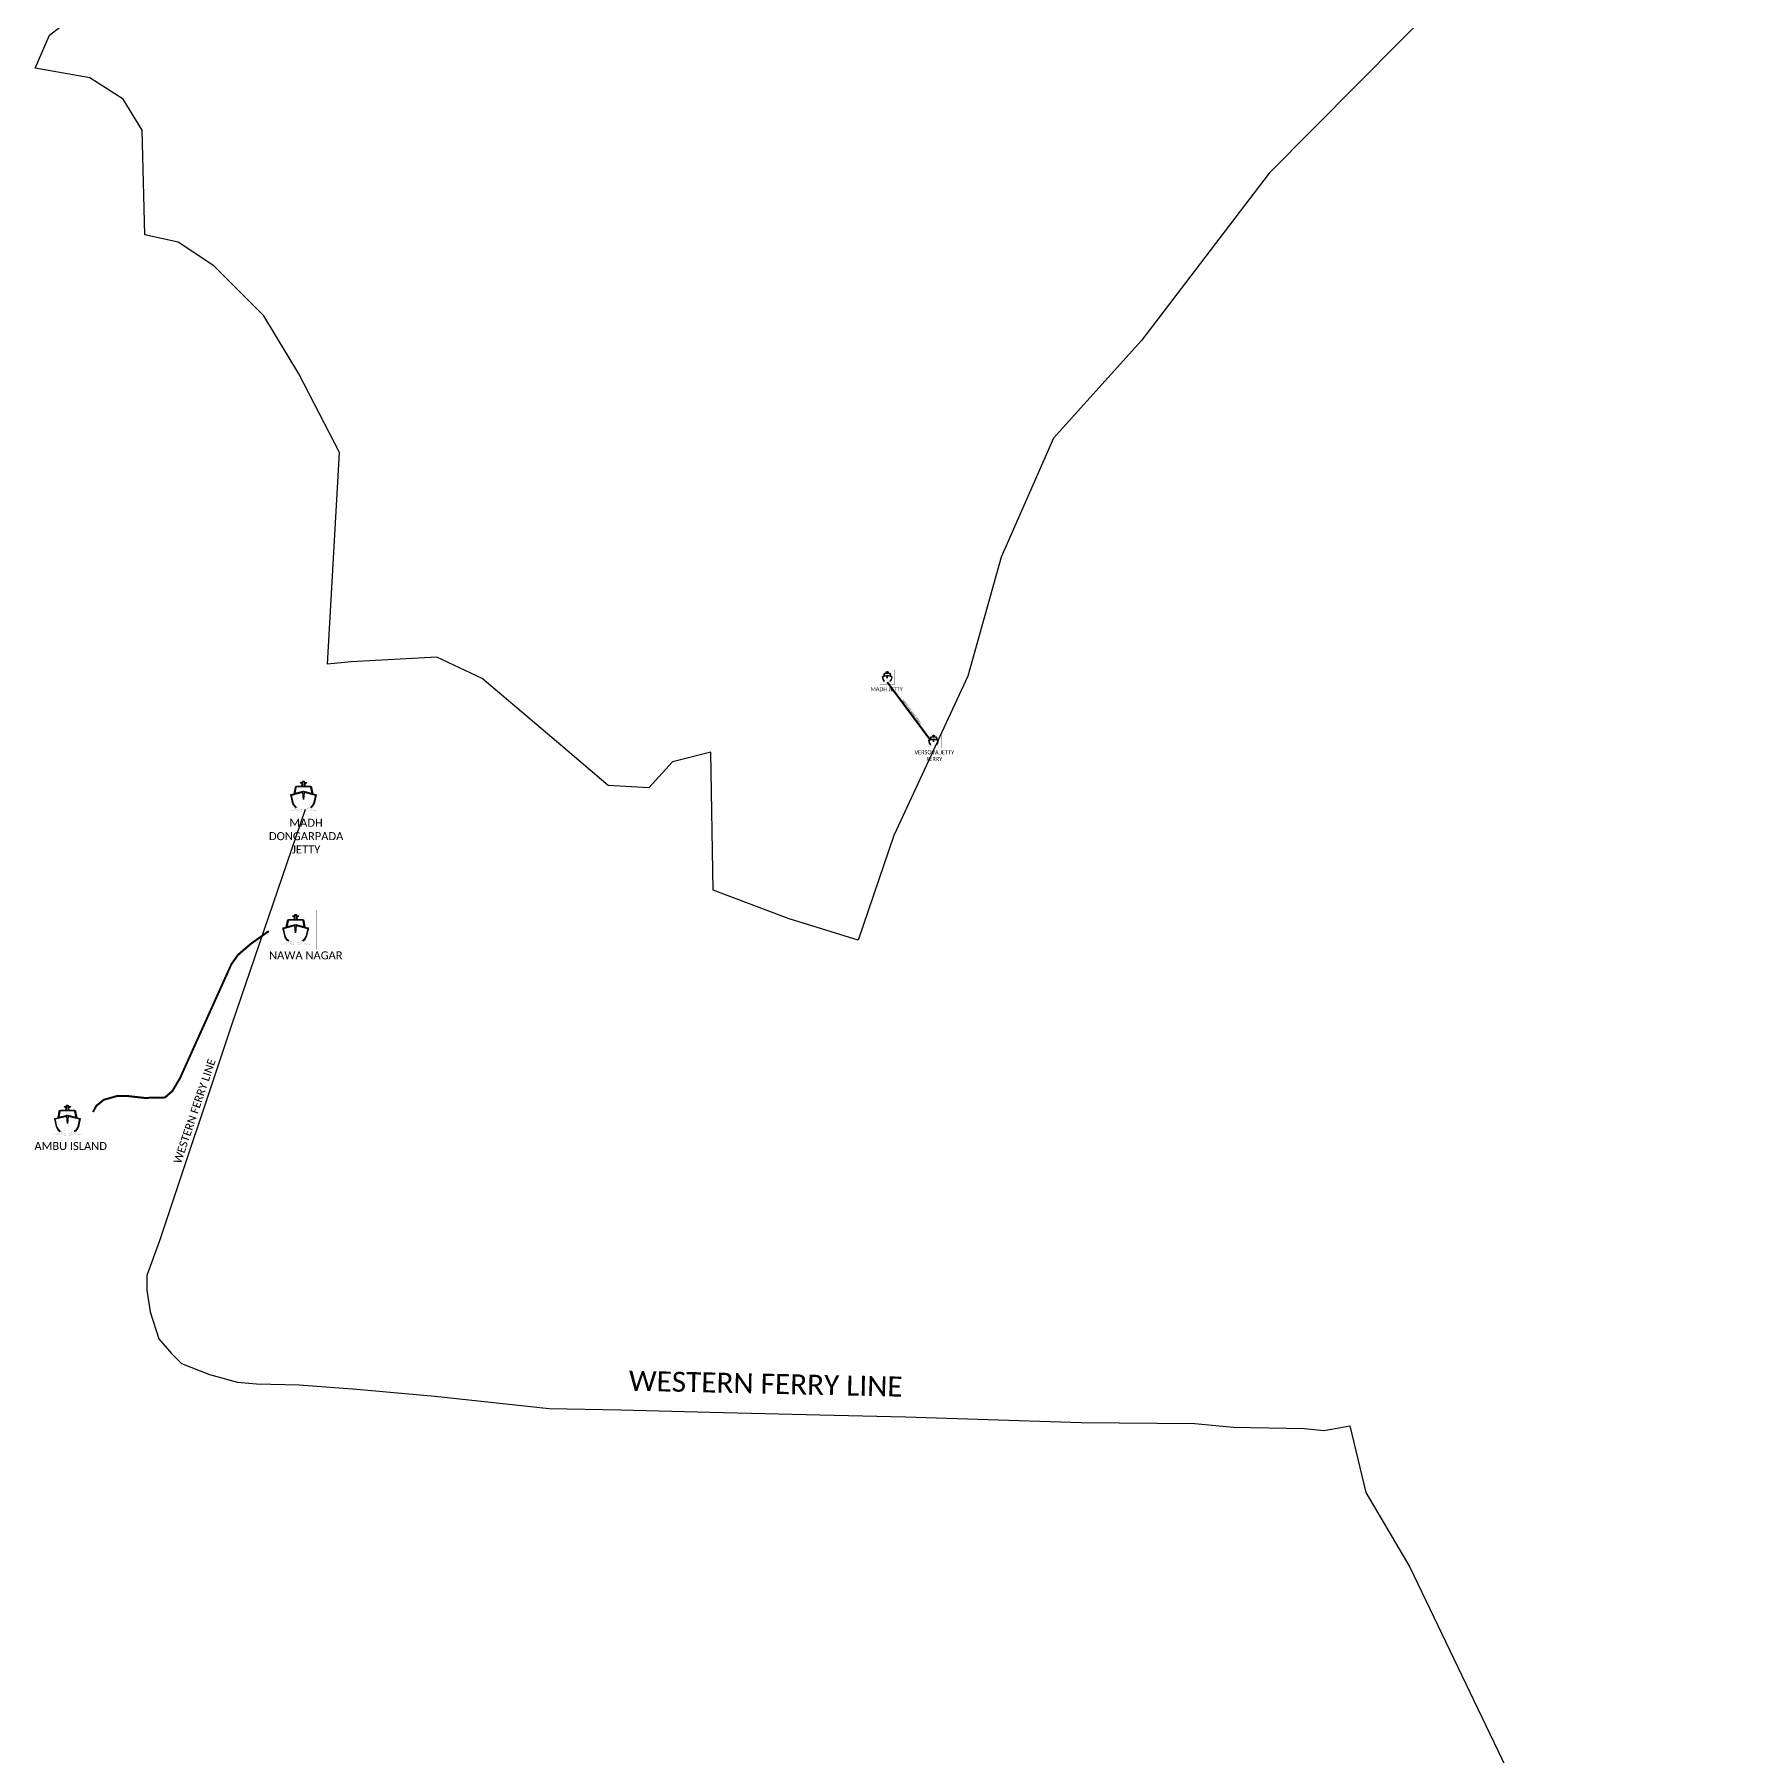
# Model space of a CAD drawing. Header units: metres. Extents: x 266585 to 279238, y 2093914 to 2128486.
# Drawn here: x 266696 to 270961, y 2115576 to 2119879 of the extents above; entities that cross this region are included whole.
import ezdxf

# ---------------------------------------------------------------- set-up
doc = ezdxf.new("R2010")
doc.units = ezdxf.units.M
doc.linetypes.add('DASHED2', pattern=[0.375, 0.25, -0.125])
doc.linetypes.add('HIDDEN', pattern=[0.375, 0.25, -0.125])
for name, color, linetype in [('FERRY', 14, 'Continuous'), ('FERRY ROUTE', 5, 'Continuous'), ('FERRY ROUTE TEXT', 7, 'Continuous'), ('JETTY TEXT', 7, 'Continuous'), ('village', 3, 'Continuous')]:
    doc.layers.add(name, color=color, linetype=linetype)
doc.styles.get("Standard").update_dxf_attribs({"font": 'calibri.ttf'})
doc.linetypes.add('FENCELINE2', pattern='A,6.35,-2.54,[132,ltypeshp.shx,S=2.54,R=0,X=-2.54,Y=0],-2.54,25.4', length=36.83)

# ---------------------------------------------------------------- blocks, each defined once
blk = doc.blocks.new('TUYJYHJ')
h = blk.add_hatch(color=256)
h.dxf.hatch_style = 1
h.paths.add_polyline_path([(-17427, 33760, 0.3927863), (-17566, 33889), (-18045, 33889), (-18075, 34080), (-17901, 34205), (-17918, 34237), (-18098, 34237), (-18112, 34354), (-18272, 34355), (-18285, 34236), (-18465, 34234), (-18482, 34202), (-18306, 34078), (-18333, 33889), (-18821, 33889, 0.3808527), (-18952, 33762), (-19066, 33168), (-19383, 33085), (-19217, 32340, 0.1416171), (-18869, 31851, 0.0136089), (-18837, 31886, -0.1415696), (-19171, 32353), (-19326, 33051), (-18254, 33330), (-18191, 32633), (-18127, 33330), (-17055, 33051), (-17210, 32353, -0.1421711), (-17546, 31885, 0.0134174), (-17514, 31849, 0.1421217), (-17165, 32340), (-16999, 33085), (-17315, 33168)])
h.paths.add_polyline_path([(-17377, 33184), (-18191, 33396), (-19003, 33184), (-18894, 33755, -0.3875835), (-18819, 33831), (-17566, 33831, -0.4030462), (-17485, 33753)], flags=16)
h.paths.add_polyline_path([(-17522, 33276), (-18153, 33444, 0.1099752), (-18246, 33444), (-18863, 33280, -0.3953326), (-18920, 33345), (-18859, 33724, -0.2949015), (-18804, 33783), (-17594, 33782, -0.3365152), (-17524, 33736), (-17447, 33341, -0.3840616)], flags=0)
h.paths.add_polyline_path([(-18093, 33889), (-18286, 33889), (-18255, 34100), (-18379, 34188), (-18243, 34190), (-18230, 34308), (-18154, 34307), (-18140, 34190), (-18003, 34190), (-18126, 34101)], flags=16)
at = {"const_width": 10}
blk.add_lwpolyline([(-20070, 34743), (-16263, 34743), (-16263, 31059), (-20070, 31059)], close=True, dxfattribs=at)
at = {"flags": 128}
for points in [[(-18869, 31851, -0.1416171), (-19217, 32340), (-19383, 33085), (-19066, 33168), (-18952, 33762, -0.3808527), (-18821, 33889), (-18333, 33889), (-18306, 34078), (-18482, 34202), (-18465, 34234), (-18285, 34236), (-18272, 34355), (-18112, 34354), (-18112, 34354), (-18098, 34237), (-17918, 34237), (-17901, 34205), (-18075, 34080), (-18045, 33889), (-17565, 33889), (-17565, 33889, -0.3919775), (-17427, 33760), (-17315, 33168), (-16999, 33085), (-17165, 32340, -0.1421217), (-17514, 31849)], [(-18837, 31886, -0.1415696), (-19171, 32353), (-19326, 33051), (-18254, 33330)], [(-17377, 33184), (-17485, 33753, 0.4019781), (-17565, 33831), (-18819, 33831, 0.3875835), (-18894, 33755), (-19003, 33184)], [(-18127, 33330), (-17055, 33051), (-17210, 32353, -0.1421711), (-17546, 31885)]]:
    blk.add_lwpolyline(points, format="xyb", dxfattribs=at)
for points in [[(-18286, 33889), (-18255, 34100), (-18379, 34188), (-18243, 34190), (-18230, 34308), (-18154, 34307), (-18140, 34190), (-18003, 34190), (-18126, 34101), (-18093, 33889)], [(-19003, 33184), (-18191, 33396), (-17377, 33184)], [(-18093, 33889), (-18286, 33889)], [(-18127, 33330), (-18191, 32633), (-18254, 33330)]]:
    blk.add_lwpolyline(points, dxfattribs=at)
at = {"const_width": 10, "flags": 128}
blk.add_lwpolyline([(-17594, 33782, -0.3365152), (-17524, 33736), (-17447, 33341, -0.3840616), (-17522, 33276), (-18153, 33444, 0.1099752), (-18246, 33444), (-18863, 33280, -0.3953326), (-18920, 33345), (-18859, 33724, -0.2949015), (-18804, 33783)], format="xyb", close=True, dxfattribs=at)
at = {"const_width": 10}
blk.add_lwpolyline([(-19531, 31574, 0.2463985), (-18801, 31932, 0.4206168), (-17584, 31932, 0.244555), (-16847, 31572, -0.2283367), (-17585, 31739, -0.420789), (-18798, 31742, -0.2663096)], format="xyb", close=True, dxfattribs=at)

msp = doc.modelspace()

# ---------------------------------------------------------------- linework, layer by layer
at = {"layer": 'FERRY ROUTE', "linetype": 'DASHED2', "ltscale": 100, "const_width": 5}
for points in [[(268826.5, 2118261), (268933.7, 2118116.9)], [(266842, 2117186.7), (266850.1, 2117201.9), (266868.8, 2117217.1), (266901.5, 2117226.4), (266929.6, 2117226.4), (266970.4, 2117221.8), (267021.8, 2117222.9), (267040.5, 2117239.3), (267059.2, 2117270.8), (267187.7, 2117555.8), (267204.1, 2117579.1), (267236.8, 2117607.2), (267281.2, 2117638.7)]]:
    msp.add_lwpolyline(points, dxfattribs=at)
at = {"layer": 'FERRY ROUTE', "linetype": 'FENCELINE2', "ltscale": 10}
msp.add_lwpolyline([(267372, 2117942.3), (267187.8, 2117403.8), (267008, 2116864.3), (266976.2, 2116777.8), (266976.3, 2116741.7), (266984.8, 2116686.9), (267006.5, 2116619.9), (267037.9, 2116583.2), (267063.2, 2116557.8), (267133.1, 2116530.5), (267203.1, 2116511.7), (267250.6, 2116507.5), (267357, 2116504.5), (267501, 2116493.9), (267696, 2116476.2), (267982.1, 2116445.6), (268160.9, 2116442.3), (268383.1, 2116436.9), (268658.1, 2116430.1), (268872.5, 2116424.8), (269311.4, 2116410.6), (269595.4, 2116407.9), (269691.1, 2116399.4), (269868.2, 2116396), (269918.6, 2116391), (269982.6, 2116402.1), (270022.8, 2116236), (270132.5, 2116049.2), (270961.3, 2114322.8)], dxfattribs=at)
at = {"layer": 'village', "color": 3}
msp.add_polyline3d([(270441.2, 2120199.1, 0), (269781.1, 2119533, 0), (269461.8, 2119114.3, 0), (269241.7, 2118870.5, 0), (269110.9, 2118573.2, 0), (269027.6, 2118275.8, 0), (268843.3, 2117877.3, 0), (268754.1, 2117615.7, 0), (268581.6, 2117669.2, 0), (268391.3, 2117740.6, 0), (268385.4, 2118085.5, 0), (268290.2, 2118061.7, 0), (268230.7, 2117996.3, 0), (268129.6, 2118002.2, 0), (268010.7, 2118103.3, 0), (267814.4, 2118269.9, 0), (267701.4, 2118323.4, 0), (267487.3, 2118311.5, 0), (267427.9, 2118305.5, 0), (267457.6, 2118834.8, 0), (267356.5, 2119031.1, 0), (267268.5, 2119176.2, 0), (267143.6, 2119301.1, 0), (267054.4, 2119360.5, 0), (266971.1, 2119378.4, 0), (266965.2, 2119640, 0), (266917.6, 2119717.4, 0), (266834.4, 2119770.9, 0), (266697.6, 2119794.7, 0), (266733.3, 2119877.9, 0), (266810.6, 2119937.4, 0)], dxfattribs=at)

# ---------------------------------------------------------------- block references
at = {"layer": 'FERRY'}
for p, xscale, yscale, zscale in [((269006.3, 2117947.9), 0.009884190465333027, 0.009884190465333027, 0.009884190465333027), ((269122.1, 2117789), 0.009884190465333027, 0.009884190465333027, 0.009884190465333027), ((267852.9, 2117097.5), 0.0266638455042826, 0.0266638455042826, 0.0266638455042826), ((267833.3, 2116764.3), 0.0266638455042826, 0.0266638455042826, 0.0266638455042826), ((267263.1, 2116287.9), 0.0266638455042826, 0.0266638455042826, 0.0266638455042826)]:
    msp.add_blockref('TUYJYHJ', p, dxfattribs=dict(at, xscale=xscale, yscale=yscale, zscale=zscale))

# ---------------------------------------------------------------- texts
at = {"layer": 'FERRY ROUTE TEXT', "insert": (268839.9, 2118254.6), "char_height": 5, "attachment_point": 1, "rotation": 306.6239}
msp.add_mtext_dynamic_manual_height_columns('\\pxqc;{\\fCalibri|b0|i0|c0|p34;MADH VERSOVA FERRY}', width=165.278, gutter_width=1, heights=[55.1], dxfattribs=at)
at = {"layer": 'FERRY ROUTE TEXT', "linetype": 'HIDDEN', "ltscale": 3, "attachment_point": 1}
for insert, char_height, rotation in [((267042.5, 2117062.2), 20, 71.3993), ((268181.4, 2116540.2), 50, 358.7465)]:
    msp.add_mtext_dynamic_manual_height_columns('WESTERN FERRY LINE', width=1410.943, gutter_width=1, heights=[0], dxfattribs=dict(at, insert=insert, char_height=char_height, rotation=rotation))
at = {"layer": 'JETTY TEXT', "attachment_point": 1}
for s, width, heights, insert, char_height in [('\\pxqc;{\\fCalibri|b0|i0|c0|p34;MADH JETTY}', 142.227, [54], (268753.9, 2118248.2), 10), ('\\pxqc;{\\fCalibri|b0|i0|c0|p34;VERSOVA JETTY FERRY}', 114.792, [55.1], (268886.9, 2118090.5), 10), ('\\pxqc;{\\fCalibri|b0|i0|c0|p34;NAWA NAGAR}', 300.434, [54], (267223.5, 2117588.1), 20), ('\\pxqc;{\\fCalibri|b0|i0|c0|p34;AMBU ISLAND}', 300.434, [54], (266636, 2117111.6), 20)]:
    msp.add_mtext_dynamic_manual_height_columns(s, width=width, gutter_width=1, heights=heights, dxfattribs=dict(at, insert=insert, char_height=char_height))
at = {"layer": 'JETTY TEXT', "insert": (267266.2, 2117919.3), "char_height": 20, "width": 216.618, "attachment_point": 1}
msp.add_mtext('\\pxqc;MADH DONGARPADA JETTY', dxfattribs=at)

doc.saveas('drawing.dxf')
